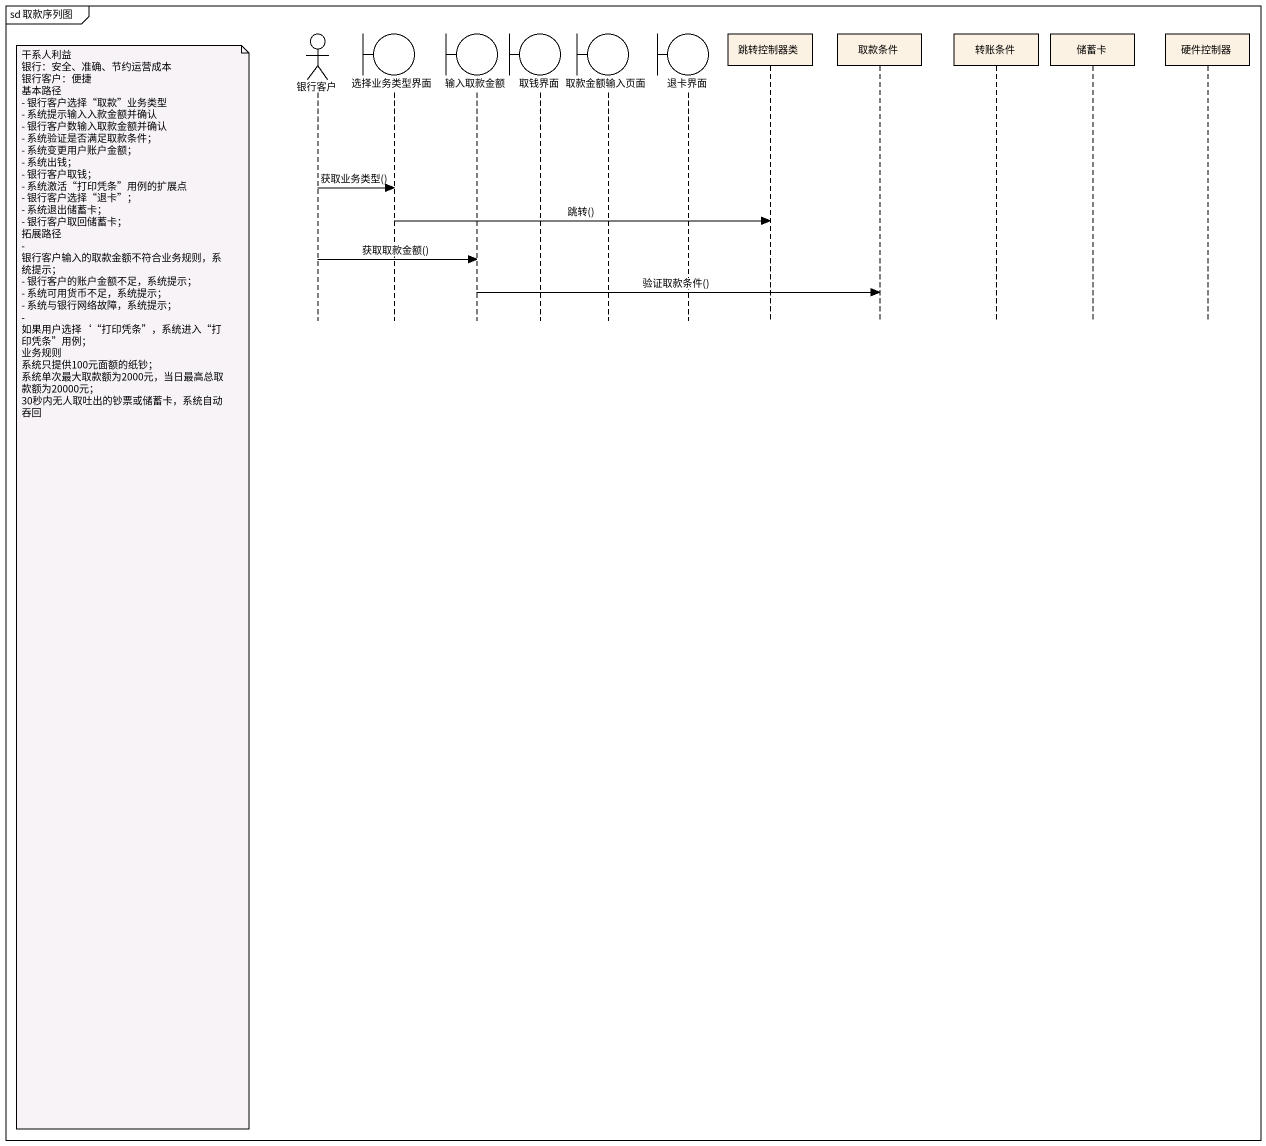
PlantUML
@startuml
mainframe sd 取款序列图
hide footbox
actor 银行客户
boundary 选择业务类型界面
boundary 输入取款金额
boundary 取钱界面
boundary 取款金额输入页面
boundary 退卡界面
participant 跳转控制器类
participant 取款条件
participant 转账条件
participant 储蓄卡
participant 硬件控制器

银行客户 -> 选择业务类型界面 : 获取业务类型()
选择业务类型界面 -> 跳转控制器类 : 跳转()
银行客户 -> 输入取款金额 : 获取取款金额()
输入取款金额 -> 取款条件 : 验证取款条件()
note left of 银行客户
  干系人利益
  银行：安全、准确、节约运营成本
  银行客户：便捷
  基本路径
  - 银行客户选择“取款”业务类型
  - 系统提示输入入款金额并确认
  - 银行客户数输入取款金额并确认
  - 系统验证是否满足取款条件；
  - 系统变更用户账户金额；
  - 系统出钱；
  - 银行客户取钱；
  - 系统激活“打印凭条”用例的扩展点
  - 银行客户选择“退卡”；
  - 系统退出储蓄卡；
  - 银行客户取回储蓄卡；
  拓展路径
  - 银行客户输入的取款金额不符合业务规则，系统提示；
  - 银行客户的账户金额不足，系统提示；
  - 系统可用货币不足，系统提示；
  - 系统与银行网络故障，系统提示；
  - 如果用户选择‘“打印凭条”，系统进入“打印凭条”用例；
  业务规则
  系统只提供100元面额的纸钞；
  系统单次最大取款额为2000元，当日最高总取款额为20000元；
  30秒内无人取吐出的钞票或储蓄卡，系统自动吞回
end note
@enduml
